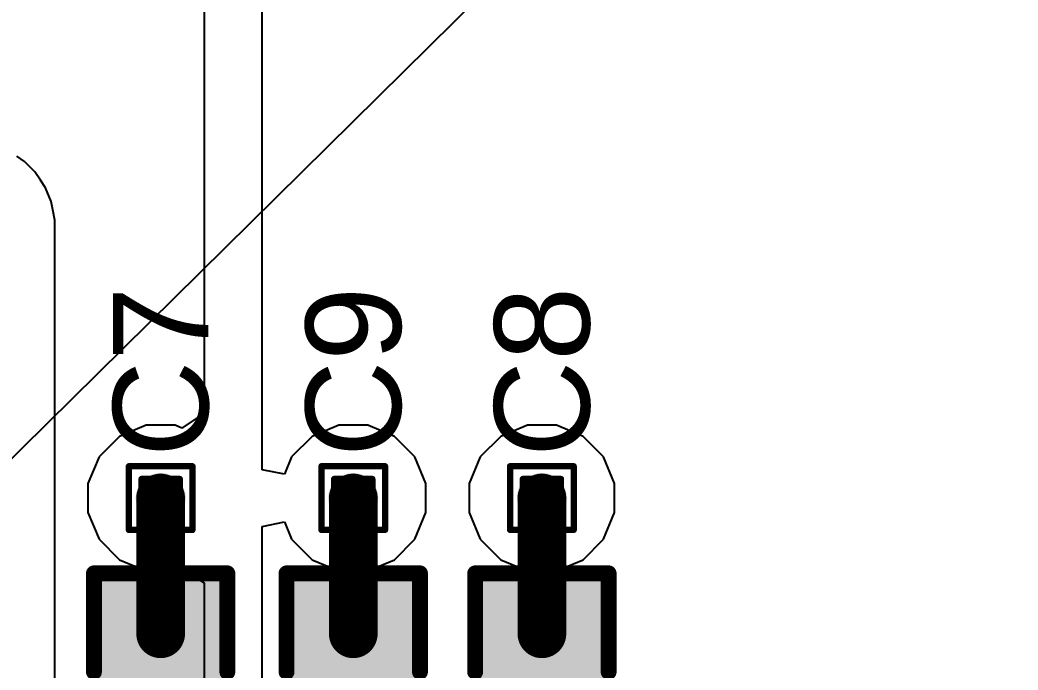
# Model space of a CAD drawing. Header units: inches. Extents: x -18 to 5357, y -8 to 5291.
# Drawn here: x 8.21 to 16.19, y 13.82 to 19.01 of the extents above; entities that cross this region are included whole.
import ezdxf

# ---------------------------------------------------------------- set-up
doc = ezdxf.new("R2010")
doc.units = ezdxf.units.IN
for name, color, linetype in [('Bottom Layer', 5, 'Continuous'), ('Drill Drawing', 1, 'Continuous'), ('Ground', 16, 'Continuous'), ('Power', 76, 'Continuous'), ('Top Layer', 1, 'Continuous'), ('Top Overlay', 2, 'Continuous'), ('Top Paste', 8, 'Continuous'), ('Top Solder', 216, 'Continuous'), ('Via Holes', 16, 'Continuous')]:
    doc.layers.add(name, color=color, linetype=linetype)
doc.styles.add('Arial', font='', dxfattribs={"height": 0.2})
doc.styles.get('Arial').set_extended_font_data('Arial')

# ---------------------------------------------------------------- blocks, each defined once
blk = doc.blocks.new('14_VSON__4_3__21')
at = {"layer": 'Top Solder'}
blk.add_line((-0.8678, -2.2778), (-5350.8161, -5279.0699), dxfattribs=at)
blk = doc.blocks.new('C___0603_133')
at = {"layer": 'Top Layer'}
for points in [[(-0.381, 0.4445), (-0.381, -0.4445), (-1.143, -0.4445), (-1.143, 0.4445)], [(1.143, 0.4445), (1.143, -0.4445), (0.381, -0.4445), (0.381, 0.4445)]]:
    blk.add_hatch(color=1, dxfattribs=at).paths.add_polyline_path(points)
at = {"layer": 'Top Paste'}
for points in [[(-0.381, 0.4445), (-0.381, -0.4445), (-1.143, -0.4445), (-1.143, 0.4445)], [(1.143, 0.4445), (1.143, -0.4445), (0.381, -0.4445), (0.381, 0.4445)]]:
    blk.add_hatch(color=8, dxfattribs=at).paths.add_polyline_path(points)
at = {"layer": 'Top Solder'}
for points in [[(-0.321, 0.5045), (-0.321, -0.5045), (-1.203, -0.5045), (-1.203, 0.5045)], [(1.203, 0.5045), (1.203, -0.5045), (0.321, -0.5045), (0.321, 0.5045)]]:
    blk.add_hatch(color=216, dxfattribs=at).paths.add_polyline_path(points)
at = {"layer": 'Top Overlay'}
for points in [[(-0.4572, 0.5334, 0.127, 0.127, 0), (-1.2446, 0.5334, 0.127, 0.127, 0)], [(-1.2446, -0.5334, 0.127, 0.127, 0), (-1.2446, 0.5334, 0.127, 0.127, 0)], [(1.2446, 0.5334, 0.127, 0.127, 0), (0.4572, 0.5334, 0.127, 0.127, 0)], [(1.2446, -0.5334, 0.127, 0.127, 0), (1.2446, 0.5334, 0.127, 0.127, 0)], [(-0.4572, -0.5334, 0.127, 0.127, 0), (-1.2446, -0.5334, 0.127, 0.127, 0)], [(1.2446, -0.5334, 0.127, 0.127, 0), (0.4572, -0.5334, 0.127, 0.127, 0)]]:
    blk.add_lwpolyline(points, format="xyseb", dxfattribs=at)
for points in [[(-1.2763, 0.5334, 0.0635, 0.0635, 1), (-1.2128, 0.5334, 0.0635, 0.0635, 1)], [(-1.2763, 0.5334, 0.0635, 0.0635, 1), (-1.2128, 0.5334, 0.0635, 0.0635, 1)], [(-0.4889, 0.5334, 0.0635, 0.0635, 1), (-0.4254, 0.5334, 0.0635, 0.0635, 1)], [(0.4255, 0.5334, 0.0635, 0.0635, 1), (0.489, 0.5334, 0.0635, 0.0635, 1)], [(1.2129, 0.5334, 0.0635, 0.0635, 1), (1.2764, 0.5334, 0.0635, 0.0635, 1)], [(1.2129, 0.5334, 0.0635, 0.0635, 1), (1.2764, 0.5334, 0.0635, 0.0635, 1)], [(-1.2764, -0.5334, 0.0635, 0.0635, 1), (-1.2128, -0.5334, 0.0635, 0.0635, 1)], [(-1.2764, -0.5334, 0.0635, 0.0635, 1), (-1.2128, -0.5334, 0.0635, 0.0635, 1)], [(-0.4889, -0.5334, 0.0635, 0.0635, 1), (-0.4254, -0.5334, 0.0635, 0.0635, 1)], [(0.4255, -0.5334, 0.0635, 0.0635, 1), (0.489, -0.5334, 0.0635, 0.0635, 1)], [(1.2129, -0.5334, 0.0635, 0.0635, 1), (1.2764, -0.5334, 0.0635, 0.0635, 1)], [(1.2129, -0.5334, 0.0635, 0.0635, 1), (1.2764, -0.5334, 0.0635, 0.0635, 1)]]:
    blk.add_lwpolyline(points, format="xyseb", close=True, dxfattribs=at)
blk = doc.blocks.new('C___0603_134')
at = {"layer": 'Top Layer'}
for points in [[(-0.381, 0.4445), (-0.381, -0.4445), (-1.143, -0.4445), (-1.143, 0.4445)], [(1.143, 0.4445), (1.143, -0.4445), (0.381, -0.4445), (0.381, 0.4445)]]:
    blk.add_hatch(color=1, dxfattribs=at).paths.add_polyline_path(points)
at = {"layer": 'Top Paste'}
for points in [[(-0.381, 0.4445), (-0.381, -0.4445), (-1.143, -0.4445), (-1.143, 0.4445)], [(1.143, 0.4445), (1.143, -0.4445), (0.381, -0.4445), (0.381, 0.4445)]]:
    blk.add_hatch(color=8, dxfattribs=at).paths.add_polyline_path(points)
at = {"layer": 'Top Solder'}
for points in [[(-0.321, 0.5045), (-0.321, -0.5045), (-1.203, -0.5045), (-1.203, 0.5045)], [(1.203, 0.5045), (1.203, -0.5045), (0.321, -0.5045), (0.321, 0.5045)]]:
    blk.add_hatch(color=216, dxfattribs=at).paths.add_polyline_path(points)
at = {"layer": 'Top Overlay'}
for points in [[(-1.2446, -0.5334, 0.127, 0.127, 0), (-1.2446, 0.5334, 0.127, 0.127, 0)], [(-0.4572, 0.5334, 0.127, 0.127, 0), (-1.2446, 0.5334, 0.127, 0.127, 0)], [(0.4572, 0.5334, 0.127, 0.127, 0), (1.2446, 0.5334, 0.127, 0.127, 0)], [(1.2446, -0.5334, 0.127, 0.127, 0), (1.2446, 0.5334, 0.127, 0.127, 0)], [(-0.4572, -0.5334, 0.127, 0.127, 0), (-1.2446, -0.5334, 0.127, 0.127, 0)], [(1.2446, -0.5334, 0.127, 0.127, 0), (0.4572, -0.5334, 0.127, 0.127, 0)]]:
    blk.add_lwpolyline(points, format="xyseb", dxfattribs=at)
for points in [[(-1.2764, 0.5334, 0.0635, 0.0635, 1), (-1.2128, 0.5334, 0.0635, 0.0635, 1)], [(-1.2764, 0.5334, 0.0635, 0.0635, 1), (-1.2128, 0.5334, 0.0635, 0.0635, 1)], [(-0.4889, 0.5334, 0.0635, 0.0635, 1), (-0.4254, 0.5334, 0.0635, 0.0635, 1)], [(0.4255, 0.5334, 0.0635, 0.0635, 1), (0.489, 0.5334, 0.0635, 0.0635, 1)], [(1.2128, 0.5334, 0.0635, 0.0635, 1), (1.2764, 0.5334, 0.0635, 0.0635, 1)], [(1.2128, 0.5334, 0.0635, 0.0635, 1), (1.2764, 0.5334, 0.0635, 0.0635, 1)], [(-1.2764, -0.5334, 0.0635, 0.0635, 1), (-1.2128, -0.5334, 0.0635, 0.0635, 1)], [(-1.2764, -0.5334, 0.0635, 0.0635, 1), (-1.2128, -0.5334, 0.0635, 0.0635, 1)], [(-0.4889, -0.5334, 0.0635, 0.0635, 1), (-0.4254, -0.5334, 0.0635, 0.0635, 1)], [(0.4255, -0.5334, 0.0635, 0.0635, 1), (0.489, -0.5334, 0.0635, 0.0635, 1)], [(1.2128, -0.5334, 0.0635, 0.0635, 1), (1.2764, -0.5334, 0.0635, 0.0635, 1)], [(1.2128, -0.5334, 0.0635, 0.0635, 1), (1.2764, -0.5334, 0.0635, 0.0635, 1)]]:
    blk.add_lwpolyline(points, format="xyseb", close=True, dxfattribs=at)
blk = doc.blocks.new('C___0603_135')
at = {"layer": 'Top Layer'}
for points in [[(-0.381, 0.4445), (-0.381, -0.4445), (-1.143, -0.4445), (-1.143, 0.4445)], [(1.143, 0.4445), (1.143, -0.4445), (0.381, -0.4445), (0.381, 0.4445)]]:
    blk.add_hatch(color=1, dxfattribs=at).paths.add_polyline_path(points)
at = {"layer": 'Top Paste'}
for points in [[(-0.381, 0.4445), (-0.381, -0.4445), (-1.143, -0.4445), (-1.143, 0.4445)], [(1.143, 0.4445), (1.143, -0.4445), (0.381, -0.4445), (0.381, 0.4445)]]:
    blk.add_hatch(color=8, dxfattribs=at).paths.add_polyline_path(points)
at = {"layer": 'Top Solder'}
for points in [[(-0.321, 0.5045), (-0.321, -0.5045), (-1.203, -0.5045), (-1.203, 0.5045)], [(1.203, 0.5045), (1.203, -0.5045), (0.321, -0.5045), (0.321, 0.5045)]]:
    blk.add_hatch(color=216, dxfattribs=at).paths.add_polyline_path(points)
at = {"layer": 'Top Overlay'}
for points in [[(-0.4572, 0.5334, 0.127, 0.127, 0), (-1.2446, 0.5334, 0.127, 0.127, 0)], [(-1.2446, -0.5334, 0.127, 0.127, 0), (-1.2446, 0.5334, 0.127, 0.127, 0)], [(1.2446, 0.5334, 0.127, 0.127, 0), (0.4572, 0.5334, 0.127, 0.127, 0)], [(1.2446, -0.5334, 0.127, 0.127, 0), (1.2446, 0.5334, 0.127, 0.127, 0)], [(-0.4572, -0.5334, 0.127, 0.127, 0), (-1.2446, -0.5334, 0.127, 0.127, 0)], [(1.2446, -0.5334, 0.127, 0.127, 0), (0.4572, -0.5334, 0.127, 0.127, 0)]]:
    blk.add_lwpolyline(points, format="xyseb", dxfattribs=at)
for points in [[(-1.2763, 0.5334, 0.0635, 0.0635, 1), (-1.2128, 0.5334, 0.0635, 0.0635, 1)], [(-1.2763, 0.5334, 0.0635, 0.0635, 1), (-1.2128, 0.5334, 0.0635, 0.0635, 1)], [(-0.4889, 0.5334, 0.0635, 0.0635, 1), (-0.4254, 0.5334, 0.0635, 0.0635, 1)], [(0.4255, 0.5334, 0.0635, 0.0635, 1), (0.489, 0.5334, 0.0635, 0.0635, 1)], [(1.2129, 0.5334, 0.0635, 0.0635, 1), (1.2764, 0.5334, 0.0635, 0.0635, 1)], [(1.2129, 0.5334, 0.0635, 0.0635, 1), (1.2764, 0.5334, 0.0635, 0.0635, 1)], [(-1.2764, -0.5334, 0.0635, 0.0635, 1), (-1.2128, -0.5334, 0.0635, 0.0635, 1)], [(-1.2764, -0.5334, 0.0635, 0.0635, 1), (-1.2128, -0.5334, 0.0635, 0.0635, 1)], [(-0.4889, -0.5334, 0.0635, 0.0635, 1), (-0.4254, -0.5334, 0.0635, 0.0635, 1)], [(0.4255, -0.5334, 0.0635, 0.0635, 1), (0.489, -0.5334, 0.0635, 0.0635, 1)], [(1.2129, -0.5334, 0.0635, 0.0635, 1), (1.2764, -0.5334, 0.0635, 0.0635, 1)], [(1.2129, -0.5334, 0.0635, 0.0635, 1), (1.2764, -0.5334, 0.0635, 0.0635, 1)]]:
    blk.add_lwpolyline(points, format="xyseb", close=True, dxfattribs=at)

msp = doc.modelspace()

# ---------------------------------------------------------------- hatches: boundary and pattern name
at = {"layer": 'Bottom Layer'}
h = msp.add_hatch(color=5, dxfattribs=at)
edge = h.paths.add_edge_path()
edge.add_arc((9.3305, 15.1924), 0.2, 0, 360)
h = msp.add_hatch(color=5, dxfattribs=at)
edge = h.paths.add_edge_path()
edge.add_arc((10.8704, 15.1924), 0.2, 0, 360)
h = msp.add_hatch(color=5, dxfattribs=at)
edge = h.paths.add_edge_path()
edge.add_arc((12.3787, 15.1924), 0.2, 0, 360)
at = {"layer": 'Ground'}
h = msp.add_hatch(color=16, dxfattribs=at)
edge = h.paths.add_edge_path()
edge.add_arc((9.3305, 15.1924), 0.2, 0, 360)
h = msp.add_hatch(color=16, dxfattribs=at)
edge = h.paths.add_edge_path()
edge.add_arc((10.8704, 15.1924), 0.2, 0, 360)
h = msp.add_hatch(color=16, dxfattribs=at)
edge = h.paths.add_edge_path()
edge.add_arc((12.3787, 15.1924), 0.2, 0, 360)
at = {"layer": 'Power'}
h = msp.add_hatch(color=76, dxfattribs=at)
edge = h.paths.add_edge_path()
edge.add_arc((9.3305, 15.1924), 0.2, 0, 360)
h = msp.add_hatch(color=76, dxfattribs=at)
edge = h.paths.add_edge_path()
edge.add_arc((10.8704, 15.1924), 0.2, 0, 360)
h = msp.add_hatch(color=76, dxfattribs=at)
edge = h.paths.add_edge_path()
edge.add_arc((12.3787, 15.1924), 0.2, 0, 360)
at = {"layer": 'Top Layer'}
h = msp.add_hatch(color=1, dxfattribs=at)
edge = h.paths.add_edge_path()
edge.add_arc((9.3305, 15.1924), 0.2, 0, 360)
h = msp.add_hatch(color=1, dxfattribs=at)
edge = h.paths.add_edge_path()
edge.add_arc((10.8704, 15.1924), 0.2, 0, 360)
h = msp.add_hatch(color=1, dxfattribs=at)
edge = h.paths.add_edge_path()
edge.add_arc((12.3787, 15.1924), 0.2, 0, 360)
at = {"layer": 'Via Holes'}
h = msp.add_hatch(color=7, dxfattribs=at)
edge = h.paths.add_edge_path()
edge.add_arc((9.3305, 15.1924), 0.1, 0, 360)
h = msp.add_hatch(color=7, dxfattribs=at)
edge = h.paths.add_edge_path()
edge.add_arc((10.8704, 15.1924), 0.1, 0, 360)
h = msp.add_hatch(color=7, dxfattribs=at)
edge = h.paths.add_edge_path()
edge.add_arc((12.3787, 15.1924), 0.1, 0, 360)

# ---------------------------------------------------------------- linework, layer by layer
at = {"layer": 'Drill Drawing'}
for points in [[(9.0765, 15.4464, 0.0508, 0.0508, 0), (9.5845, 15.4464, 0.0508, 0.0508, 0)], [(9.0765, 14.9384, 0.0508, 0.0508, 0), (9.0765, 15.4464, 0.0508, 0.0508, 0)], [(9.5845, 14.9384, 0.0508, 0.0508, 0), (9.5845, 15.4464, 0.0508, 0.0508, 0)], [(10.6164, 15.4464, 0.0508, 0.0508, 0), (11.1244, 15.4464, 0.0508, 0.0508, 0)], [(10.6164, 14.9384, 0.0508, 0.0508, 0), (10.6164, 15.4464, 0.0508, 0.0508, 0)], [(11.1244, 14.9384, 0.0508, 0.0508, 0), (11.1244, 15.4464, 0.0508, 0.0508, 0)], [(12.1247, 15.4464, 0.0508, 0.0508, 0), (12.6327, 15.4464, 0.0508, 0.0508, 0)], [(12.1247, 14.9384, 0.0508, 0.0508, 0), (12.1247, 15.4464, 0.0508, 0.0508, 0)], [(12.6327, 14.9384, 0.0508, 0.0508, 0), (12.6327, 15.4464, 0.0508, 0.0508, 0)], [(9.1781, 15.3448, 0.0508, 0.0508, 0), (9.4829, 15.3448, 0.0508, 0.0508, 0)], [(9.1781, 15.04, 0.0508, 0.0508, 0), (9.1781, 15.3448, 0.0508, 0.0508, 0)], [(9.4829, 15.04, 0.0508, 0.0508, 0), (9.4829, 15.3448, 0.0508, 0.0508, 0)], [(10.718, 15.3448, 0.0508, 0.0508, 0), (11.0228, 15.3448, 0.0508, 0.0508, 0)], [(10.718, 15.04, 0.0508, 0.0508, 0), (10.718, 15.3448, 0.0508, 0.0508, 0)], [(11.0228, 15.04, 0.0508, 0.0508, 0), (11.0228, 15.3448, 0.0508, 0.0508, 0)], [(12.2263, 15.3448, 0.0508, 0.0508, 0), (12.5311, 15.3448, 0.0508, 0.0508, 0)], [(12.2263, 15.04, 0.0508, 0.0508, 0), (12.2263, 15.3448, 0.0508, 0.0508, 0)], [(12.5311, 15.04, 0.0508, 0.0508, 0), (12.5311, 15.3448, 0.0508, 0.0508, 0)], [(9.1781, 15.04, 0.0508, 0.0508, 0), (9.4829, 15.04, 0.0508, 0.0508, 0)], [(10.718, 15.04, 0.0508, 0.0508, 0), (11.0228, 15.04, 0.0508, 0.0508, 0)], [(12.2263, 15.04, 0.0508, 0.0508, 0), (12.5311, 15.04, 0.0508, 0.0508, 0)], [(9.0765, 14.9384, 0.0508, 0.0508, 0), (9.5845, 14.9384, 0.0508, 0.0508, 0)], [(10.6164, 14.9384, 0.0508, 0.0508, 0), (11.1244, 14.9384, 0.0508, 0.0508, 0)], [(12.1247, 14.9384, 0.0508, 0.0508, 0), (12.6327, 14.9384, 0.0508, 0.0508, 0)]]:
    msp.add_lwpolyline(points, format="xyseb", dxfattribs=at)
for points in [[(9.0638, 15.4464, 0.0254, 0.0254, 1), (9.0892, 15.4464, 0.0254, 0.0254, 1)], [(9.0638, 15.4464, 0.0254, 0.0254, 1), (9.0892, 15.4464, 0.0254, 0.0254, 1)], [(9.5718, 15.4464, 0.0254, 0.0254, 1), (9.5972, 15.4464, 0.0254, 0.0254, 1)], [(9.5718, 15.4464, 0.0254, 0.0254, 1), (9.5972, 15.4464, 0.0254, 0.0254, 1)], [(10.6037, 15.4464, 0.0254, 0.0254, 1), (10.6291, 15.4464, 0.0254, 0.0254, 1)], [(10.6037, 15.4464, 0.0254, 0.0254, 1), (10.6291, 15.4464, 0.0254, 0.0254, 1)], [(11.1117, 15.4464, 0.0254, 0.0254, 1), (11.1371, 15.4464, 0.0254, 0.0254, 1)], [(11.1117, 15.4464, 0.0254, 0.0254, 1), (11.1371, 15.4464, 0.0254, 0.0254, 1)], [(12.112, 15.4464, 0.0254, 0.0254, 1), (12.1374, 15.4464, 0.0254, 0.0254, 1)], [(12.112, 15.4464, 0.0254, 0.0254, 1), (12.1374, 15.4464, 0.0254, 0.0254, 1)], [(12.62, 15.4464, 0.0254, 0.0254, 1), (12.6454, 15.4464, 0.0254, 0.0254, 1)], [(12.62, 15.4464, 0.0254, 0.0254, 1), (12.6454, 15.4464, 0.0254, 0.0254, 1)], [(9.1654, 15.3448, 0.0254, 0.0254, 1), (9.1908, 15.3448, 0.0254, 0.0254, 1)], [(9.1654, 15.3448, 0.0254, 0.0254, 1), (9.1908, 15.3448, 0.0254, 0.0254, 1)], [(9.4702, 15.3448, 0.0254, 0.0254, 1), (9.4956, 15.3448, 0.0254, 0.0254, 1)], [(9.4702, 15.3448, 0.0254, 0.0254, 1), (9.4956, 15.3448, 0.0254, 0.0254, 1)], [(10.7053, 15.3448, 0.0254, 0.0254, 1), (10.7307, 15.3448, 0.0254, 0.0254, 1)], [(10.7053, 15.3448, 0.0254, 0.0254, 1), (10.7307, 15.3448, 0.0254, 0.0254, 1)], [(11.0101, 15.3448, 0.0254, 0.0254, 1), (11.0355, 15.3448, 0.0254, 0.0254, 1)], [(11.0101, 15.3448, 0.0254, 0.0254, 1), (11.0355, 15.3448, 0.0254, 0.0254, 1)], [(12.2136, 15.3448, 0.0254, 0.0254, 1), (12.239, 15.3448, 0.0254, 0.0254, 1)], [(12.2136, 15.3448, 0.0254, 0.0254, 1), (12.239, 15.3448, 0.0254, 0.0254, 1)], [(12.5184, 15.3448, 0.0254, 0.0254, 1), (12.5438, 15.3448, 0.0254, 0.0254, 1)], [(12.5184, 15.3448, 0.0254, 0.0254, 1), (12.5438, 15.3448, 0.0254, 0.0254, 1)], [(9.1654, 15.04, 0.0254, 0.0254, 1), (9.1908, 15.04, 0.0254, 0.0254, 1)], [(9.1654, 15.04, 0.0254, 0.0254, 1), (9.1908, 15.04, 0.0254, 0.0254, 1)], [(9.4702, 15.04, 0.0254, 0.0254, 1), (9.4956, 15.04, 0.0254, 0.0254, 1)], [(9.4702, 15.04, 0.0254, 0.0254, 1), (9.4956, 15.04, 0.0254, 0.0254, 1)], [(10.7053, 15.04, 0.0254, 0.0254, 1), (10.7307, 15.04, 0.0254, 0.0254, 1)], [(10.7053, 15.04, 0.0254, 0.0254, 1), (10.7307, 15.04, 0.0254, 0.0254, 1)], [(11.0101, 15.04, 0.0254, 0.0254, 1), (11.0355, 15.04, 0.0254, 0.0254, 1)], [(11.0101, 15.04, 0.0254, 0.0254, 1), (11.0355, 15.04, 0.0254, 0.0254, 1)], [(12.2136, 15.04, 0.0254, 0.0254, 1), (12.239, 15.04, 0.0254, 0.0254, 1)], [(12.2136, 15.04, 0.0254, 0.0254, 1), (12.239, 15.04, 0.0254, 0.0254, 1)], [(12.5184, 15.04, 0.0254, 0.0254, 1), (12.5438, 15.04, 0.0254, 0.0254, 1)], [(12.5184, 15.04, 0.0254, 0.0254, 1), (12.5438, 15.04, 0.0254, 0.0254, 1)], [(9.0638, 14.9384, 0.0254, 0.0254, 1), (9.0892, 14.9384, 0.0254, 0.0254, 1)], [(9.0638, 14.9384, 0.0254, 0.0254, 1), (9.0892, 14.9384, 0.0254, 0.0254, 1)], [(9.5718, 14.9384, 0.0254, 0.0254, 1), (9.5972, 14.9384, 0.0254, 0.0254, 1)], [(9.5718, 14.9384, 0.0254, 0.0254, 1), (9.5972, 14.9384, 0.0254, 0.0254, 1)], [(10.6037, 14.9384, 0.0254, 0.0254, 1), (10.6291, 14.9384, 0.0254, 0.0254, 1)], [(10.6037, 14.9384, 0.0254, 0.0254, 1), (10.6291, 14.9384, 0.0254, 0.0254, 1)], [(11.1117, 14.9384, 0.0254, 0.0254, 1), (11.1371, 14.9384, 0.0254, 0.0254, 1)], [(11.1117, 14.9384, 0.0254, 0.0254, 1), (11.1371, 14.9384, 0.0254, 0.0254, 1)], [(12.112, 14.9384, 0.0254, 0.0254, 1), (12.1374, 14.9384, 0.0254, 0.0254, 1)], [(12.112, 14.9384, 0.0254, 0.0254, 1), (12.1374, 14.9384, 0.0254, 0.0254, 1)], [(12.62, 14.9384, 0.0254, 0.0254, 1), (12.6454, 14.9384, 0.0254, 0.0254, 1)], [(12.62, 14.9384, 0.0254, 0.0254, 1), (12.6454, 14.9384, 0.0254, 0.0254, 1)]]:
    msp.add_lwpolyline(points, format="xyseb", close=True, dxfattribs=at)
at = {"layer": 'Power'}
for p, q in [((9.6774, 36.0816), (9.6774, 15.87)), ((10.1429, 15.4187), (10.1429, 20.2305)), ((9.6774, 15.87), (9.4996, 15.7512)), ((9.2149, 15.7734), (9.0014, 15.6849)), ((9.4461, 15.7734), (9.2149, 15.7734)), ((9.4996, 15.7512), (9.4461, 15.7734)), ((10.7549, 15.7734), (10.5413, 15.6849)), ((10.986, 15.7734), (10.7549, 15.7734)), ((11.1995, 15.6849), (10.986, 15.7734)), ((12.2631, 15.7734), (12.0495, 15.6849)), ((12.4942, 15.7734), (12.2631, 15.7734)), ((12.7078, 15.6849), (12.4942, 15.7734)), ((9.0014, 15.6849), (8.8379, 15.5215)), ((10.5413, 15.6849), (10.3779, 15.5215)), ((11.363, 15.5215), (11.1995, 15.6849)), ((12.0495, 15.6849), (11.8861, 15.5215)), ((12.8712, 15.5215), (12.7078, 15.6849)), ((8.8379, 15.5215), (8.7495, 15.3079)), ((10.3779, 15.5215), (10.3207, 15.3834)), ((11.4514, 15.3079), (11.363, 15.5215)), ((11.8861, 15.5215), (11.7977, 15.3079)), ((12.9597, 15.3079), (12.8712, 15.5215)), ((10.3207, 15.3834), (10.1429, 15.4187)), ((8.7495, 15.3079), (8.7495, 15.0768)), ((11.4514, 15.0768), (11.4514, 15.3079)), ((11.7977, 15.3079), (11.7977, 15.0768)), ((12.9597, 15.0768), (12.9597, 15.3079)), ((8.7495, 15.0768), (8.8379, 14.8633)), ((11.363, 14.8633), (11.4514, 15.0768)), ((11.7977, 15.0768), (11.8861, 14.8633)), ((12.8712, 14.8633), (12.9597, 15.0768)), ((10.1429, 14.966), (10.3207, 15.0014)), ((10.1429, 5.5372), (10.1429, 14.966)), ((10.3207, 15.0014), (10.3779, 14.8633)), ((8.8379, 14.8633), (9.0014, 14.6998)), ((10.3779, 14.8633), (10.5413, 14.6998)), ((11.1995, 14.6998), (11.363, 14.8633)), ((11.8861, 14.8633), (12.0495, 14.6998)), ((12.7078, 14.6998), (12.8712, 14.8633)), ((9.0014, 14.6998), (9.2149, 14.6114)), ((10.5413, 14.6998), (10.7549, 14.6114)), ((10.986, 14.6114), (11.1995, 14.6998)), ((12.0495, 14.6998), (12.2631, 14.6114)), ((12.4942, 14.6114), (12.7078, 14.6998)), ((9.2149, 14.6114), (9.4461, 14.6114)), ((9.4461, 14.6114), (9.4996, 14.6335)), ((9.4996, 14.6335), (9.6774, 14.5147)), ((10.7549, 14.6114), (10.986, 14.6114)), ((12.2631, 14.6114), (12.4942, 14.6114)), ((9.6774, 14.5147), (9.6774, 9.8979))]:
    msp.add_line(p, q, dxfattribs=at)
at = {"layer": 'Top Layer'}
for p, q in [((8.241, 17.8819), (8.1803, 17.9224)), ((8.3256, 17.7972), (8.241, 17.8819)), ((8.241, 17.8819), (8.241, 17.8819)), ((8.241, 17.8819), (8.241, 17.8819)), ((8.3257, 17.7972), (8.3256, 17.7972)), ((8.3694, 17.7318), (8.3257, 17.7972)), ((8.3257, 17.7972), (8.3257, 17.7972)), ((8.4098, 17.6712), (8.3694, 17.7318)), ((8.4099, 17.6712), (8.4098, 17.6712)), ((8.4557, 17.5606), (8.4099, 17.6712)), ((8.4099, 17.6712), (8.4099, 17.6712)), ((8.4557, 17.5605), (8.4557, 17.5606)), ((8.4689, 17.4939), (8.4557, 17.5605)), ((8.4557, 17.5605), (8.4557, 17.5605)), ((8.4852, 17.4119), (8.4689, 17.4939)), ((8.4852, 17.4118), (8.4852, 17.4119)), ((8.4852, 17.4119), (8.4852, 17.4119)), ((8.4852, 17.3521), (8.4852, 17.4118)), ((8.4852, 13.4384), (8.4852, 17.3521)), ((8.4852, 17.3521), (8.4852, 17.3521))]:
    msp.add_line(p, q, dxfattribs=at)
for points in [[(9.3305, 14.1084, 0.3894, 0.3894, 0), (9.3305, 15.1924, 0.3894, 0.3894, 0)], [(10.8704, 14.1084, 0.3894, 0.3894, 0), (10.8704, 15.1924, 0.3894, 0.3894, 0)], [(12.3787, 14.1084, 0.3894, 0.3894, 0), (12.3787, 15.1924, 0.3894, 0.3894, 0)]]:
    msp.add_lwpolyline(points, format="xyseb", dxfattribs=at)
for points in [[(9.2331, 15.1924, 0.1947, 0.1947, 1), (9.4278, 15.1924, 0.1947, 0.1947, 1)], [(10.7731, 15.1924, 0.1947, 0.1947, 1), (10.9678, 15.1924, 0.1947, 0.1947, 1)], [(12.2813, 15.1924, 0.1947, 0.1947, 1), (12.476, 15.1924, 0.1947, 0.1947, 1)], [(9.2331, 14.1084, 0.1947, 0.1947, 1), (9.4278, 14.1084, 0.1947, 0.1947, 1)], [(10.7731, 14.1084, 0.1947, 0.1947, 1), (10.9678, 14.1084, 0.1947, 0.1947, 1)], [(12.2813, 14.1084, 0.1947, 0.1947, 1), (12.476, 14.1084, 0.1947, 0.1947, 1)]]:
    msp.add_lwpolyline(points, format="xyseb", close=True, dxfattribs=at)

# ---------------------------------------------------------------- block references
for name, p, rotation in [('14_VSON__4_3__21', (6.3967, 12.3683), 180), ('C___0603_135', (9.3305, 13.3464), 270), ('C___0603_133', (10.8704, 13.3464), 270), ('C___0603_134', (12.3787, 13.3464), 270)]:
    msp.add_blockref(name, p, dxfattribs=dict(rotation=rotation))

# ---------------------------------------------------------------- texts
at = {"layer": 'Top Overlay', "style": 'Arial'}
for s, p in [('C7', (9.7114, 15.5196)), ('C9', (11.2513, 15.5196)), ('C8', (12.7595, 15.5196))]:
    msp.add_text(s, height=0.762, rotation=90, dxfattribs=at).set_placement(p)

doc.saveas('drawing.dxf')
